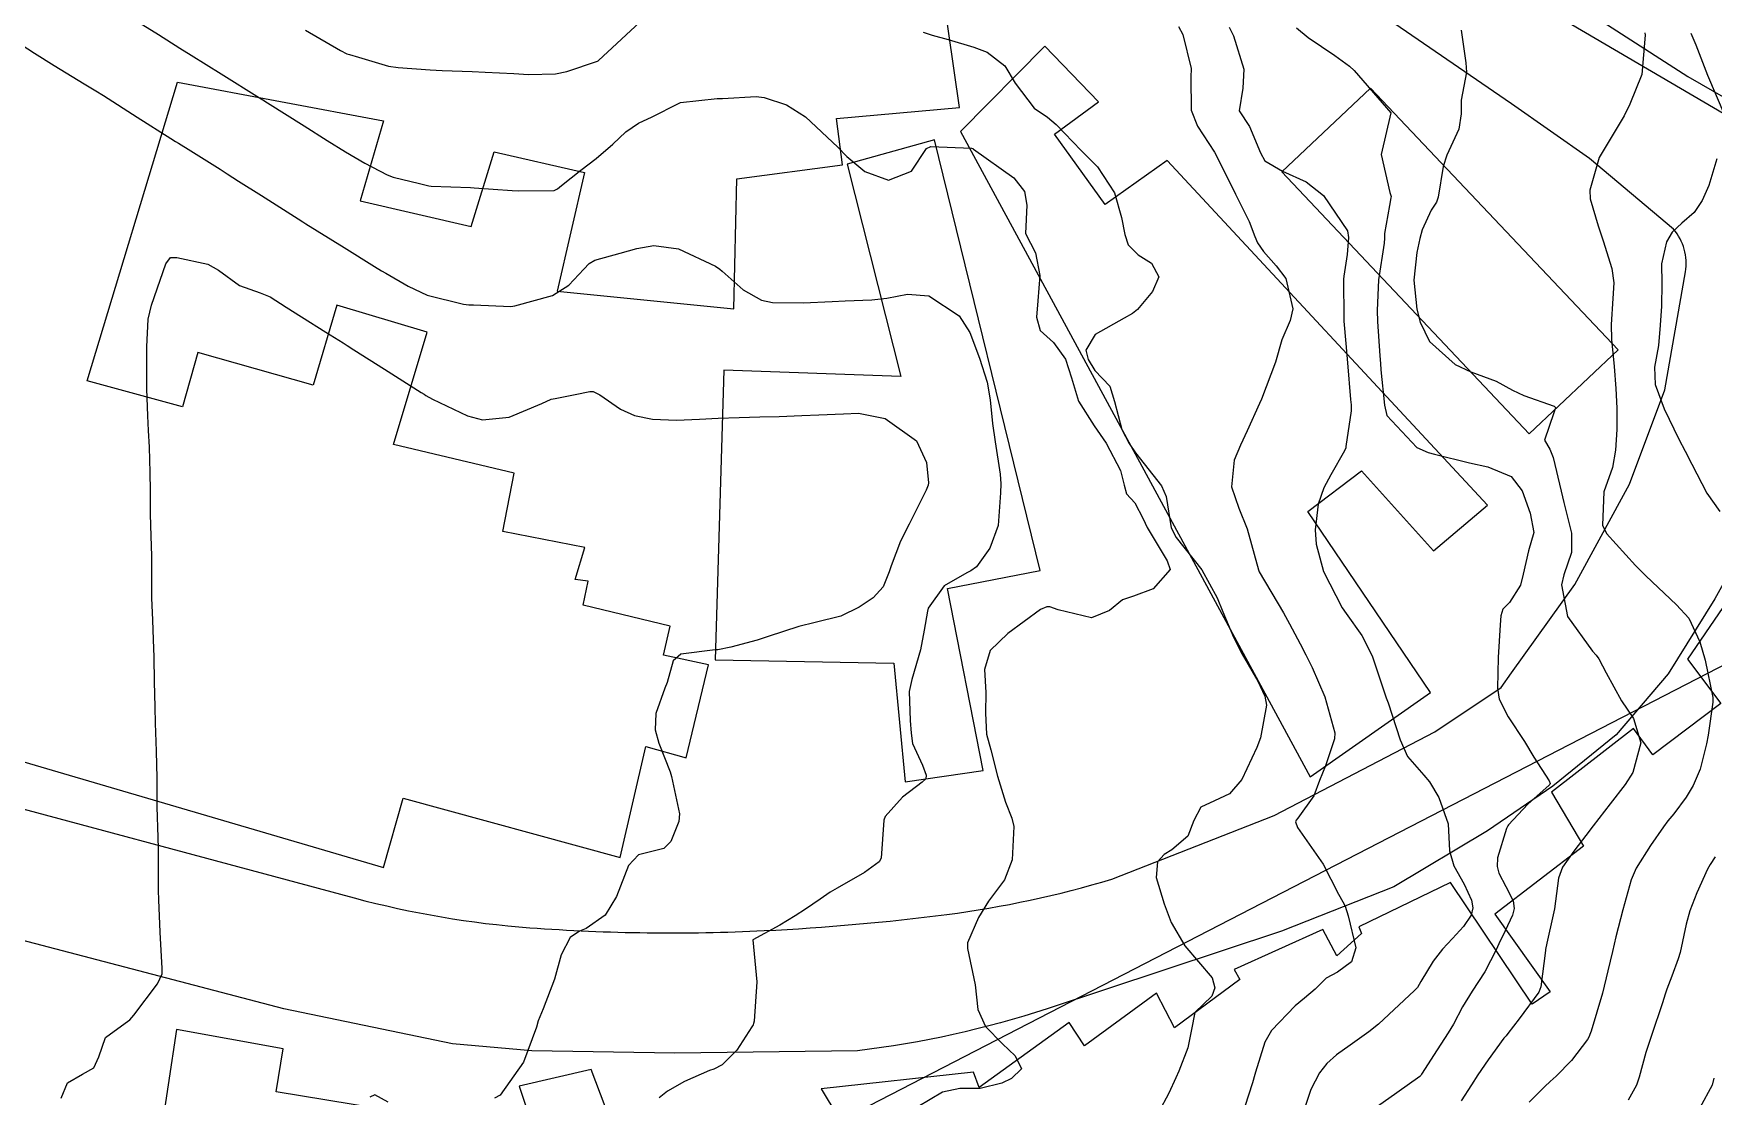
# Model space of a CAD drawing. Header units: metres. Extents: x 318500 to 325275, y 7408834 to 7428799.
# Drawn here: x 322636.7 to 322717.1, y 7421372 to 7421422.9 of the extents above; entities that cross this region are included whole.
import ezdxf

# ---------------------------------------------------------------- set-up
doc = ezdxf.new("R2010")
doc.units = ezdxf.units.M
doc.header["$MEASUREMENT"] = 0
doc.layers.add('_TEXTO_CONGELA', color=45, linetype='Continuous', plot=False)
for name, color, linetype in [('Curvas de Nivel 1m', 11, 'Continuous'), ('Curvas de Nivel 5m', 15, 'Continuous'), ('Edificações', 30, 'Continuous'), ('Vias Primárias', 230, 'Continuous')]:
    doc.layers.add(name, color=color, linetype=linetype)

msp = doc.modelspace()

# ---------------------------------------------------------------- linework, layer by layer
at = {"layer": '_TEXTO_CONGELA'}
msp.add_line((322341.415, 7421198.706), (322869.211, 7421470.764), dxfattribs=at)
at = {"layer": 'Curvas de Nivel 1m', "flags": 128}
for points, elevation in [([(322641.745, 7421423.418), (322642.707, 7421422.823), (322643.733, 7421422.17), (322644.271, 7421421.835), (322645.717, 7421420.933), (322647.549, 7421419.792), (322647.699, 7421419.698), (322647.93, 7421419.553), (322649.68, 7421418.443), (322650.778, 7421417.749), (322651.665, 7421417.21), (322652.594, 7421416.661), (322653.654, 7421416.101), (322653.945, 7421415.997), (322655.209, 7421415.687), (322655.648, 7421415.578), (322655.762, 7421415.565), (322657.647, 7421415.49), (322657.825, 7421415.479), (322659.646, 7421415.356), (322659.932, 7421415.339), (322661.646, 7421415.349), (322661.816, 7421415.43), (322662.01, 7421415.596), (322662.923, 7421416.322), (322663.663, 7421416.887), (322664.455, 7421417.568), (322665.084, 7421418.154), (322665.685, 7421418.578), (322666.349, 7421418.882), (322667.608, 7421419.521), (322667.663, 7421419.558), (322667.701, 7421419.571), (322669.456, 7421419.75), (322669.704, 7421419.765), (322671.33, 7421419.851), (322671.705, 7421419.812), (322672.776, 7421419.454), (322673.692, 7421418.879), (322675.23, 7421417.424), (322675.666, 7421416.983), (322676.522, 7421416.267), (322677.657, 7421415.851), (322678.758, 7421416.279), (322679.475, 7421417.363), (322679.681, 7421417.457), (322681.638, 7421417.382), (322681.68, 7421417.371), (322681.7, 7421417.36), (322681.733, 7421417.339), (322683.66, 7421415.963), (322684.174, 7421415.302), (322684.287, 7421414.653), (322684.218, 7421413.301), (322684.688, 7421412.371), (322684.909, 7421411.29), (322684.804, 7421410.069), (322684.75, 7421409.292), (322684.925, 7421408.654), (322685.552, 7421408.082), (322686.134, 7421407.274), (322686.422, 7421406.38), (322686.753, 7421405.268), (322687.502, 7421404.093), (322688.075, 7421403.251), (322688.758, 7421401.954), (322688.941, 7421401.238), (322689.053, 7421400.833), (322689.452, 7421400.401), (322689.846, 7421399.626), (322690.038, 7421399.221), (322690.996, 7421397.627), (322691.141, 7421397.204), (322690.324, 7421396.288), (322689.391, 7421395.937), (322688.863, 7421395.763), (322688.244, 7421395.247), (322687.376, 7421394.891), (322685.782, 7421395.276), (322685.382, 7421395.421), (322685.242, 7421395.423), (322684.937, 7421395.287), (322683.368, 7421394.149), (322682.531, 7421393.322), (322682.247, 7421392.426), (322682.316, 7421391.325), (322682.308, 7421390.332), (322682.35, 7421389.324), (322682.551, 7421388.579), (322682.871, 7421387.316), (322683.261, 7421386.076), (322683.57, 7421385.305), (322683.651, 7421384.896), (322683.58, 7421383.305), (322683.21, 7421382.349), (322682.439, 7421381.321), (322681.966, 7421380.551), (322681.443, 7421379.336), (322681.438, 7421379.064), (322681.802, 7421377.33), (322681.941, 7421376.141), (322682.305, 7421375.322), (322683.108, 7421374.505), (322683.716, 7421373.917), (322684.021, 7421373.296), (322683.548, 7421372.838), (322683.08, 7421372.611), (322682.04, 7421372.361), (322681.075, 7421372.356), (322680.239, 7421372.181), (322679.062, 7421371.478)], 789), ([(322649.743, 7421423.03), (322651.417, 7421422.059), (322651.732, 7421421.902), (322651.851, 7421421.858), (322652.282, 7421421.732), (322653.724, 7421421.309), (322654.192, 7421421.234), (322655.722, 7421421.13), (322656.294, 7421421.101), (322657.721, 7421421.047), (322658.349, 7421421.022), (322659.72, 7421420.955), (322660.427, 7421420.912), (322661.72, 7421420.931), (322662.262, 7421421.054), (322663.729, 7421421.543), (322663.754, 7421421.555), (322663.775, 7421421.579), (322665.749, 7421423.41)], 788), ([(322691.548, 7421423.203), (322691.754, 7421422.827), (322692.144, 7421421.196), (322692.138, 7421420.782), (322692.153, 7421419.195), (322692.452, 7421418.433), (322693.26, 7421417.184), (322693.668, 7421416.411), (322694.278, 7421415.171), (322694.921, 7421413.87), (322695.199, 7421413.156), (322695.317, 7421412.854), (322695.613, 7421412.427), (322696.218, 7421411.753), (322696.683, 7421411.134), (322697.022, 7421409.685), (322696.882, 7421409.13), (322696.49, 7421408.202), (322696.185, 7421407.14), (322695.522, 7421405.362), (322695.423, 7421405.151), (322694.821, 7421403.839), (322694.513, 7421403.165), (322694.211, 7421402.437), (322694.073, 7421401.171), (322694.436, 7421400.151), (322694.832, 7421399.159), (322695.367, 7421397.194), (322695.385, 7421397.15), (322695.409, 7421397.101), (322696.571, 7421395.132), (322696.86, 7421394.613), (322697.365, 7421393.65), (322697.639, 7421393.117), (322697.946, 7421392.519), (322698.542, 7421391.108), (322699.023, 7421389.384), (322699.017, 7421389.103), (322698.58, 7421387.814), (322698.297, 7421387.11), (322698.016, 7421386.366), (322697.253, 7421385.306), (322697.169, 7421385.203), (322697.142, 7421385.122), (322697.246, 7421384.858), (322698.465, 7421383.108), (322699.206, 7421381.657), (322699.407, 7421381.302), (322699.522, 7421381.095), (322699.659, 7421380.627), (322700.037, 7421379.087), (322699.829, 7421378.421), (322699.152, 7421377.93), (322698.614, 7421377.639), (322698.079, 7421377.111), (322697.575, 7421376.677), (322697.132, 7421376.32), (322695.992, 7421375.137), (322695.67, 7421374.583), (322695.229, 7421373.148), (322695.2, 7421373.037), (322695.082, 7421372.629), (322694.725, 7421371.495)], 787), ([(322693.968, 7421423.177), (322694.178, 7421422.75), (322694.674, 7421421.166), (322694.626, 7421420.257), (322694.452, 7421419.169), (322694.946, 7421418.415), (322695.471, 7421417.153), (322695.674, 7421416.776), (322696.522, 7421416.283), (322697.66, 7421415.763), (322698.478, 7421415.112), (322699.625, 7421413.422), (322699.673, 7421413.099), (322699.612, 7421412.292), (322699.451, 7421411.252), (322699.446, 7421411.102), (322699.451, 7421409.222), (322699.456, 7421409.101), (322699.554, 7421408.029), (322699.637, 7421407.099), (322699.78, 7421405.354), (322699.809, 7421405.096), (322699.814, 7421404.797), (322699.559, 7421403.099), (322699.55, 7421403.038), (322699.487, 7421402.896), (322698.831, 7421401.745), (322698.497, 7421401.11), (322698.229, 7421400.336), (322698.087, 7421399.114), (322698.125, 7421398.417), (322698.486, 7421397.109), (322699.384, 7421395.371), (322699.566, 7421395.097), (322700.326, 7421394.042), (322700.817, 7421393.078), (322701.336, 7421391.498), (322701.479, 7421391.068), (322701.574, 7421390.819), (322702.156, 7421389.057), (322702.501, 7421388.261), (322703.283, 7421387.364), (322703.557, 7421387.037), (322704.009, 7421386.293), (322704.455, 7421385.028), (322704.513, 7421383.745), (322704.73, 7421383.025), (322705.211, 7421382.139), (322705.564, 7421381.375), (322705.64, 7421381.013), (322705.549, 7421380.66), (322705.186, 7421380.114), (322704.656, 7421379.547), (322704.174, 7421379.03), (322703.732, 7421378.464), (322703.147, 7421377.48), (322702.982, 7421377.203), (322702.843, 7421377.044), (322701.124, 7421375.447), (322700.654, 7421375.077), (322699.762, 7421374.438), (322699.103, 7421373.966), (322698.639, 7421373.562), (322698.284, 7421373.108), (322697.876, 7421372.314), (322697.477, 7421371.116)], 786), ([(322705.069, 7421423.03), (322705.297, 7421421.466), (322705.336, 7421421.026), (322705.069, 7421419.67), (322705.081, 7421419.029), (322704.958, 7421418.296), (322704.39, 7421417.039), (322704.208, 7421416.506), (322703.974, 7421415.037), (322703.888, 7421414.796), (322703.641, 7421414.411), (322703.21, 7421413.462), (322703.101, 7421413.048), (322702.954, 7421412.39), (322702.807, 7421411.052), (322702.958, 7421409.67), (322703.114, 7421409.047), (322703.556, 7421408.129), (322704.793, 7421407.027), (322705.537, 7421406.676), (322706.751, 7421406.221), (322707.528, 7421405.8), (322708.079, 7421405.535), (322709.521, 7421405.035), (322709.584, 7421404.959), (322709.581, 7421404.897), (322709.516, 7421404.703), (322709.06, 7421403.403), (322709.317, 7421402.963), (322709.484, 7421402.564), (322709.862, 7421400.956), (322709.989, 7421400.42), (322710.348, 7421398.951), (322710.355, 7421398.022), (322709.989, 7421396.954), (322709.882, 7421396.476), (322710.158, 7421394.952), (322711.364, 7421393.294), (322711.535, 7421393.111), (322711.661, 7421392.935), (322712.021, 7421392.259), (322712.754, 7421390.919), (322713.317, 7421390.068), (322713.683, 7421388.904), (322713.286, 7421387.481), (322712.928, 7421386.915), (322712.205, 7421385.986), (322711.386, 7421384.938), (322711.329, 7421384.859), (322711.247, 7421384.747), (322710.462, 7421383.717), (322709.932, 7421382.953), (322709.741, 7421382.428), (322709.541, 7421380.957), (322709.484, 7421380.669), (322709.175, 7421379.321), (322709.117, 7421379.014), (322709.106, 7421378.961), (322708.888, 7421377.22), (322708.791, 7421376.965), (322707.843, 7421375.695), (322707.311, 7421374.987), (322707.222, 7421374.885), (322707.117, 7421374.763), (322706.371, 7421373.731), (322705.878, 7421373.008), (322705.563, 7421372.532), (322705.071, 7421371.768)], 784), ([(322679.31, 7421422.931), (322679.744, 7421422.793), (322680.507, 7421422.587), (322681.739, 7421422.209), (322682.378, 7421421.969), (322683.229, 7421421.318), (322683.718, 7421420.495), (322684.631, 7421419.296), (322685.274, 7421418.865), (322685.692, 7421418.517), (322686.884, 7421417.268), (322687.668, 7421416.492), (322688.48, 7421415.248), (322688.815, 7421414.06), (322688.968, 7421413.24), (322689.132, 7421412.754), (322689.61, 7421412.277), (322690.254, 7421411.868), (322690.594, 7421411.215), (322690.293, 7421410.515), (322689.576, 7421409.66), (322689.346, 7421409.461), (322688.946, 7421409.239), (322687.558, 7421408.461), (322687.098, 7421407.714), (322687.221, 7421407.263), (322687.535, 7421406.742), (322688.261, 7421405.983), (322688.484, 7421405.246), (322688.823, 7421403.917), (322689.186, 7421403.235), (322689.484, 7421402.801), (322690.735, 7421401.211), (322690.948, 7421400.7), (322691.193, 7421399.204), (322691.433, 7421398.743), (322692.663, 7421397.187), (322693.39, 7421395.852), (322693.66, 7421395.176), (322694.169, 7421393.969), (322694.597, 7421393.161), (322695.341, 7421391.86), (322695.672, 7421391.145), (322695.762, 7421390.705), (322695.466, 7421389.148), (322695.295, 7421388.686), (322694.581, 7421387.16), (322693.978, 7421386.461), (322693.264, 7421386.125), (322692.616, 7421385.83), (322692.283, 7421385.19), (322691.987, 7421384.444), (322691.229, 7421383.784), (322690.863, 7421383.568), (322690.535, 7421383.21), (322690.469, 7421382.468), (322690.852, 7421381.205), (322691.187, 7421380.309), (322691.843, 7421379.193), (322693.147, 7421377.662), (322693.276, 7421377.178), (322693.136, 7421376.784), (322692.319, 7421375.998), (322692.164, 7421375.19), (322691.992, 7421374.306), (322691.552, 7421373.195), (322691.416, 7421372.866), (322691.074, 7421372.137), (322690.586, 7421371.207)], 788), ([(322713.866, 7421422.909), (322713.884, 7421422.783), (322713.73, 7421420.91), (322713.143, 7421419.484), (322712.873, 7421418.922), (322711.68, 7421416.94), (322711.227, 7421415.376), (322711.247, 7421414.946), (322711.631, 7421413.661), (322711.865, 7421412.936), (322712.288, 7421411.611), (322712.378, 7421410.928), (322712.341, 7421410.176), (322712.259, 7421408.93), (322712.275, 7421408.213), (322712.406, 7421406.927), (322712.484, 7421405.88), (322712.527, 7421404.925), (322712.523, 7421403.906), (322712.468, 7421402.925), (322712.313, 7421402.092), (322711.9, 7421400.933), (322711.842, 7421399.332), (322712.037, 7421398.931), (322713.417, 7421397.4), (322713.909, 7421396.903), (322715.389, 7421395.511), (322715.972, 7421394.874), (322716.495, 7421393.743), (322716.758, 7421392.866), (322717.121, 7421391.074), (322717.116, 7421390.862), (322716.895, 7421389.275), (322716.822, 7421388.865), (322716.512, 7421387.644), (322716.185, 7421386.871), (322715.844, 7421386.301), (322715.26, 7421385.518), (322714.972, 7421385.167), (322714.759, 7421384.887), (322714.138, 7421383.995), (322713.459, 7421382.906), (322713.214, 7421382.346), (322712.807, 7421380.916), (322712.484, 7421379.617), (322712.313, 7421378.923), (322712.09, 7421377.992), (322711.834, 7421376.93), (322711.296, 7421375.112), (322711.239, 7421374.938), (322711.204, 7421374.854), (322711.117, 7421374.709), (322710.35, 7421373.698), (322709.62, 7421372.955), (322709.341, 7421372.702), (322709.082, 7421372.457), (322708.329, 7421371.713)], 783), ([(322716.076, 7421422.885), (322716.302, 7421422.331), (322716.865, 7421420.873), (322717.701, 7421418.923)], 782), ([(322717.32, 7421416.865), (322716.934, 7421415.598), (322716.613, 7421414.876), (322716.223, 7421414.299), (322715.634, 7421413.794), (322715.17, 7421413.351), (322714.904, 7421412.897), (322714.669, 7421411.84), (322714.687, 7421410.899), (322714.672, 7421409.81), (322714.599, 7421408.9), (322714.525, 7421407.931), (322714.337, 7421406.902), (322714.367, 7421406.066), (322714.791, 7421404.897), (322715.499, 7421403.45), (322715.8, 7421402.877), (322716.111, 7421402.243), (322716.834, 7421400.866), (322717.451, 7421399.991)], 782), ([(322638.053, 7421371.905), (322638.346, 7421372.626), (322639.077, 7421373.042), (322639.618, 7421373.349), (322639.857, 7421373.882), (322640.179, 7421374.805), (322641.114, 7421375.481), (322641.334, 7421375.649), (322641.529, 7421375.864), (322642.656, 7421377.368), (322642.888, 7421377.844), (322642.878, 7421378.11), (322642.792, 7421379.846), (322642.726, 7421381.388), (322642.712, 7421381.847), (322642.709, 7421382.336), (322642.706, 7421383.848), (322642.695, 7421384.381), (322642.645, 7421385.849), (322642.641, 7421387.227), (322642.635, 7421387.85), (322642.615, 7421388.515), (322642.564, 7421389.851), (322642.548, 7421390.615), (322642.523, 7421391.852), (322642.505, 7421393.016), (322642.476, 7421393.853), (322642.432, 7421394.786), (322642.397, 7421395.855), (322642.395, 7421396.855), (322642.395, 7421397.855), (322642.362, 7421398.798), (322642.323, 7421399.857), (322642.324, 7421400.979), (322642.319, 7421401.857), (322642.279, 7421403.057), (322642.239, 7421403.859), (322642.204, 7421404.566), (322642.158, 7421405.86), (322642.158, 7421407.233), (322642.154, 7421407.861), (322642.22, 7421409.2), (322642.378, 7421409.858), (322642.793, 7421411.063), (322643.054, 7421411.848), (322643.288, 7421412.151), (322643.595, 7421412.153), (322645.065, 7421411.825), (322645.587, 7421411.538), (322646.586, 7421410.811), (322647.577, 7421410.461), (322648.053, 7421410.261), (322648.828, 7421409.771), (322649.563, 7421409.306), (322650.728, 7421408.572), (322651.545, 7421408.056), (322651.74, 7421407.934), (322652.056, 7421407.732), (322653.526, 7421406.8), (322655.281, 7421405.683), (322655.423, 7421405.595), (322655.509, 7421405.54), (322655.826, 7421405.357), (322657.499, 7421404.561), (322658.229, 7421404.381), (322659.499, 7421404.493), (322661.062, 7421405.163), (322661.508, 7421405.356), (322661.704, 7421405.402), (322662.662, 7421405.588), (322663.363, 7421405.731), (322663.512, 7421405.731), (322663.835, 7421405.575), (322664.83, 7421404.887), (322665.5, 7421404.582), (322666.364, 7421404.398), (322667.503, 7421404.365), (322668.603, 7421404.409), (322669.504, 7421404.448), (322670.505, 7421404.485), (322671.506, 7421404.517), (322672.422, 7421404.54), (322673.507, 7421404.575), (322674.328, 7421404.612), (322675.509, 7421404.661), (322676.228, 7421404.69), (322677.506, 7421404.439), (322678.995, 7421403.367), (322679.475, 7421402.331), (322679.58, 7421401.359), (322679.565, 7421401.252), (322679.456, 7421401.005), (322678.647, 7421399.372), (322678.24, 7421398.566), (322677.778, 7421397.384), (322677.691, 7421397.101), (322677.395, 7421396.376), (322676.932, 7421395.851), (322676.253, 7421395.407), (322675.376, 7421394.977), (322674.141, 7421394.663), (322673.37, 7421394.482), (322671.897, 7421393.993), (322671.364, 7421393.82), (322670.115, 7421393.489), (322669.491, 7421393.365), (322669.358, 7421393.357), (322667.712, 7421393.159), (322667.35, 7421392.839), (322667.056, 7421391.803), (322666.951, 7421391.526), (322666.524, 7421390.32), (322666.495, 7421389.532), (322666.665, 7421388.901), (322667.212, 7421387.521), (322667.277, 7421387.303), (322667.646, 7421385.516), (322667.618, 7421385.143), (322667.23, 7421384.189), (322666.896, 7421383.854), (322665.695, 7421383.543), (322665.215, 7421383.038), (322664.638, 7421381.558), (322664.087, 7421380.666), (322663.177, 7421380.027), (322662.871, 7421379.887), (322662.419, 7421379.588), (322661.987, 7421378.762), (322661.67, 7421377.595), (322661.126, 7421376.175), (322660.892, 7421375.603), (322660.814, 7421375.303), (322660.191, 7421373.613), (322659.066, 7421372.047), (322658.801, 7421371.896)], 791), ([(322717.229, 7421383.453), (322716.994, 7421383.092), (322716.861, 7421382.864), (322716.354, 7421381.723), (322716.024, 7421380.872), (322715.838, 7421380.226), (322715.551, 7421378.876), (322715.468, 7421378.575), (322715.153, 7421377.731), (322714.917, 7421377.11), (322714.841, 7421376.884), (322714.706, 7421376.457), (322714.19, 7421374.894), (322713.92, 7421374.086), (322713.593, 7421372.902), (322713.473, 7421372.516), (322713.073, 7421371.809)], 782), ([(322717.174, 7421372.859), (322717.085, 7421372.515), (322716.503, 7421371.431)], 781), ([(322653.712, 7421371.7), (322653.065, 7421372.06), (322652.825, 7421371.95)], 791)]:
    msp.add_lwpolyline(points, dxfattribs=dict(at, elevation=elevation))
at = {"layer": 'Curvas de Nivel 5m', "flags": 128}
for points, elevation in [([(322697.193, 7421423.136), (322697.753, 7421422.683), (322699.031, 7421421.82), (322699.733, 7421421.308), (322699.947, 7421421.097), (322701.7, 7421419.07), (322701.243, 7421417.077), (322701.653, 7421415.263), (322701.716, 7421415.069), (322701.713, 7421415.005), (322701.643, 7421414.633), (322701.405, 7421413.292), (322701.396, 7421413.073), (322701.381, 7421412.837), (322701.117, 7421411.077), (322701.05, 7421409.606), (322701.07, 7421409.078), (322701.18, 7421407.441), (322701.208, 7421407.075), (322701.235, 7421406.773), (322701.4, 7421405.072), (322701.513, 7421404.578), (322702.952, 7421403.048), (322703.487, 7421402.814), (322703.794, 7421402.729), (322705.479, 7421402.315), (322706.354, 7421402.13), (322707.47, 7421401.665), (322707.994, 7421400.982), (322708.381, 7421399.908), (322708.558, 7421398.973), (322708.297, 7421398.107), (322708.035, 7421396.981), (322707.922, 7421396.462), (322707.39, 7421395.628), (322707.073, 7421395.307), (322706.966, 7421394.996), (322706.945, 7421394.565), (322706.853, 7421392.998), (322706.806, 7421391.53), (322706.889, 7421390.997), (322707.318, 7421390.157), (322708.1, 7421388.978), (322708.551, 7421388.229), (322709.281, 7421387.087), (322709.333, 7421386.959), (322709.32, 7421386.918), (322709.279, 7421386.875), (322708.27, 7421385.969), (322707.344, 7421384.989), (322707.302, 7421384.936), (322707.247, 7421384.815), (322706.818, 7421383.404), (322706.794, 7421382.996), (322706.884, 7421382.663), (322707.21, 7421382.024), (322707.563, 7421381.344), (322707.604, 7421380.984), (322707.525, 7421380.655), (322707.184, 7421379.905), (322706.881, 7421379.287), (322706.748, 7421378.996), (322706.211, 7421377.947), (322705.597, 7421377.013), (322705.132, 7421376.263), (322704.702, 7421375.447), (322704.455, 7421375.027), (322703.923, 7421374.216), (322703.171, 7421373.039), (322703.138, 7421372.99), (322703.088, 7421372.937), (322701.987, 7421372.146), (322701.066, 7421371.498)], 785), ([(322636.132, 7421422.342), (322636.768, 7421421.934), (322637.721, 7421421.336), (322639.152, 7421420.462), (322639.703, 7421420.122), (322640.071, 7421419.894), (322641.685, 7421418.87), (322643.3, 7421417.846), (322643.527, 7421417.701), (322643.668, 7421417.613), (322644.251, 7421417.247), (322645.656, 7421416.37), (322645.996, 7421416.157), (322646.546, 7421415.807), (322647.64, 7421415.11), (322649.39, 7421413.997), (322649.621, 7421413.853), (322649.771, 7421413.758), (322651.603, 7421412.622), (322653.053, 7421411.718), (322653.386, 7421411.511), (322653.587, 7421411.391), (322654.661, 7421410.774), (322655.577, 7421410.349), (322657.319, 7421409.916), (322657.572, 7421409.887), (322657.792, 7421409.876), (322659.572, 7421409.806), (322659.769, 7421409.824), (322661.577, 7421410.327), (322662.349, 7421410.826), (322663.072, 7421411.585), (322663.325, 7421411.851), (322663.597, 7421412.014), (322664.815, 7421412.349), (322665.605, 7421412.575), (322666.43, 7421412.715), (322667.606, 7421412.554), (322669.369, 7421411.726), (322669.591, 7421411.589), (322669.697, 7421411.498), (322670.701, 7421410.603), (322671.576, 7421410.109), (322672.109, 7421409.995), (322673.575, 7421409.982), (322674.96, 7421410.042), (322675.58, 7421410.067), (322676.862, 7421410.12), (322677.582, 7421410.193), (322678.571, 7421410.39), (322679.584, 7421410.309), (322681.038, 7421409.345), (322681.558, 7421408.556), (322682.02, 7421407.333), (322682.381, 7421406.18), (322682.525, 7421405.325), (322682.636, 7421404.19), (322682.764, 7421403.321), (322683.01, 7421401.773), (322683.035, 7421401.316), (322683.021, 7421400.882), (322682.91, 7421399.318), (322682.513, 7421398.234), (322681.876, 7421397.333), (322681.607, 7421397.137), (322681.406, 7421397.052), (322680.325, 7421396.421), (322679.564, 7421395.358), (322679.52, 7421395.217), (322679.369, 7421394.297), (322679.194, 7421393.362), (322678.772, 7421391.935), (322678.644, 7421391.37), (322678.703, 7421389.976), (322678.738, 7421389.368), (322678.81, 7421388.882), (322679.285, 7421387.833), (322679.455, 7421387.358), (322679.449, 7421387.187), (322679.275, 7421387.033), (322678.33, 7421386.308), (322677.491, 7421385.386), (322677.432, 7421385.202), (322677.313, 7421383.389), (322677.218, 7421383.218), (322676.516, 7421382.704), (322675.205, 7421381.957), (322674.863, 7421381.763), (322674.394, 7421381.428), (322673.688, 7421380.94), (322673.188, 7421380.622), (322672.457, 7421380.175), (322671.17, 7421379.47), (322671.361, 7421377.467), (322671.235, 7421375.582), (322671.202, 7421375.469), (322671.177, 7421375.411), (322671.118, 7421375.319), (322670.391, 7421374.19), (322669.703, 7421373.491), (322669.293, 7421373.291), (322669.086, 7421373.22), (322667.887, 7421372.703), (322667.071, 7421372.231), (322666.672, 7421371.92)], 790)]:
    msp.add_lwpolyline(points, dxfattribs=dict(at, elevation=elevation))
at = {"layer": 'Edificações'}
for points in [[(322702.55, 7421429.421), (322715.928, 7421420.806), (322722.506, 7421417.029)], [(322624.297, 7421391.518), (322653.475, 7421382.939), (322654.43, 7421386.267), (322664.815, 7421383.422), (322666.045, 7421388.727), (322667.969, 7421388.189), (322669.046, 7421392.649), (322666.892, 7421393.11), (322667.199, 7421394.494), (322663.045, 7421395.494), (322663.276, 7421396.647), (322662.661, 7421396.724), (322663.122, 7421398.262), (322659.199, 7421399.031), (322659.736, 7421401.814), (322653.967, 7421403.198), (322655.578, 7421408.576), (322651.255, 7421409.871), (322650.107, 7421406.037), (322644.6, 7421407.59), (322643.86, 7421405.001), (322639.296, 7421406.234), (322643.613, 7421420.535), (322653.481, 7421418.686), (322652.371, 7421414.864), (322657.675, 7421413.631), (322658.785, 7421417.206), (322663.103, 7421416.22), (322661.804, 7421410.536), (322670.257, 7421409.686), (322670.403, 7421415.91), (322675.455, 7421416.579), (322675.455, 7421416.579), (322675.165, 7421418.8), (322681.051, 7421419.321), (322679.754, 7421428.431)], [(322719.492, 7421398.158), (322715.907, 7421392.915), (322717.499, 7421390.794), (322714.249, 7421388.342), (322713.321, 7421389.601), (322709.399, 7421386.545), (322710.924, 7421383.96), (322706.68, 7421380.712), (322709.332, 7421376.991), (322708.47, 7421376.394), (322704.557, 7421382.227), (322700.177, 7421380.105), (322700.309, 7421379.773), (322699.116, 7421378.713), (322698.452, 7421379.972), (322694.209, 7421378.05), (322694.474, 7421377.586), (322691.357, 7421375.266), (322690.495, 7421376.923), (322687.036, 7421374.4), (322686.306, 7421375.526), (322681.996, 7421372.411), (322681.731, 7421373.14), (322674.436, 7421372.345), (322676.882, 7421368.295)], [(322653.189, 7421371.409), (322648.348, 7421372.204), (322648.68, 7421374.259), (322643.574, 7421375.187), (322642.778, 7421369.885)], [(322665.477, 7421367.831), (322663.421, 7421373.266), (322659.973, 7421372.47), (322661.017, 7421369.354)]]:
    msp.add_lwpolyline(points, dxfattribs=at)
for points in [[(322681.108, 7421418.175), (322697.851, 7421387.274), (322703.609, 7421391.318), (322697.731, 7421399.982), (322700.31, 7421401.935), (322703.749, 7421398.107), (322706.329, 7421400.295), (322691.001, 7421416.793), (322688.031, 7421414.684), (322685.608, 7421418.043), (322687.718, 7421419.605), (322685.139, 7421422.262)], [(322700.733, 7421420.26), (322712.583, 7421407.727), (322708.334, 7421403.709), (322696.484, 7421416.242)], [(322675.682, 7421416.609), (322678.243, 7421406.444), (322669.782, 7421406.754), (322669.353, 7421392.88), (322677.911, 7421392.724), (322678.462, 7421387.037), (322682.196, 7421387.581), (322680.485, 7421396.291), (322684.922, 7421397.165), (322679.864, 7421417.786)]]:
    msp.add_lwpolyline(points, close=True, dxfattribs=at)
at = {"layer": 'Vias Primárias'}
for points in [[(323715.644, 7420145.548, 0), (323709.04, 7420132.939)], [(323831.088, 7420001.787, 0), (323833.844, 7420008.443, 0.220888)], [(322690.045, 7421474.299), (322680.943, 7421471.08), (322671.537, 7421468.132), (322665.656, 7421465.332), (322655.994, 7421460.434), (322652.853, 7421457.946, 0.449198), (322652.707, 7421455.373), (322667.415, 7421449.686, -0.035162), (322680.756, 7421443.419), (322688.533, 7421438.57), (322700.889, 7421429.539), (322709.909, 7421423.576), (322720.315, 7421417.474), (322721.98, 7421416.641, 0.235967), (322726.837, 7421416.641, 0.112458), (322730.722, 7421419.831), (322733.216, 7421424.561), (322735.737, 7421431.279), (322737.837, 7421440.376), (322739.66, 7421450.194), (322742.18, 7421466.709), (322743.3, 7421478.503, 0.188753)], [(322631.274, 7421387.068), (322652.078, 7421381.486, 0.047096), (322660.494, 7421380.059, 0.030728), (322671.713, 7421379.919, 0.01978), (322680.457, 7421380.695, 0.041563), (322688.357, 7421382.388), (322696.117, 7421385.423), (322703.814, 7421389.443), (322706.987, 7421391.557), (322707.481, 7421392.261), (322710.512, 7421396.489), (322713.126, 7421401.296), (322714.818, 7421405.805), (322715.806, 7421411.456, 0.224914), (322715.242, 7421413.499), (322711.221, 7421416.89), (322707.484, 7421419.497), (322696.83, 7421426.835)], [(322761.269, 7421370.026), (322766.647, 7421375.064), (322771.351, 7421380.886, 0.460348), (322770.791, 7421383.91), (322756.116, 7421392.436), (322729.768, 7421406.559, 0.187533), (322725.175, 7421407.119, 0.166673), (322721.926, 7421404.992), (322719.905, 7421400.617), (322717.217, 7421395.802), (322714.976, 7421392.219), (322712.494, 7421389.292), (322709.47, 7421386.829), (322706.333, 7421384.701), (322701.852, 7421382.014), (322696.475, 7421379.887), (322685.247, 7421376.181, -0.050152), (322676.174, 7421374.166), (322667.422, 7421374.053), (322660.588, 7421374.165), (322656.78, 7421374.501), (322648.714, 7421376.18), (322604.664, 7421387.719), (322580.022, 7421394.087)]]:
    msp.add_lwpolyline(points, format="xyb", dxfattribs=at)

doc.saveas('drawing.dxf')
